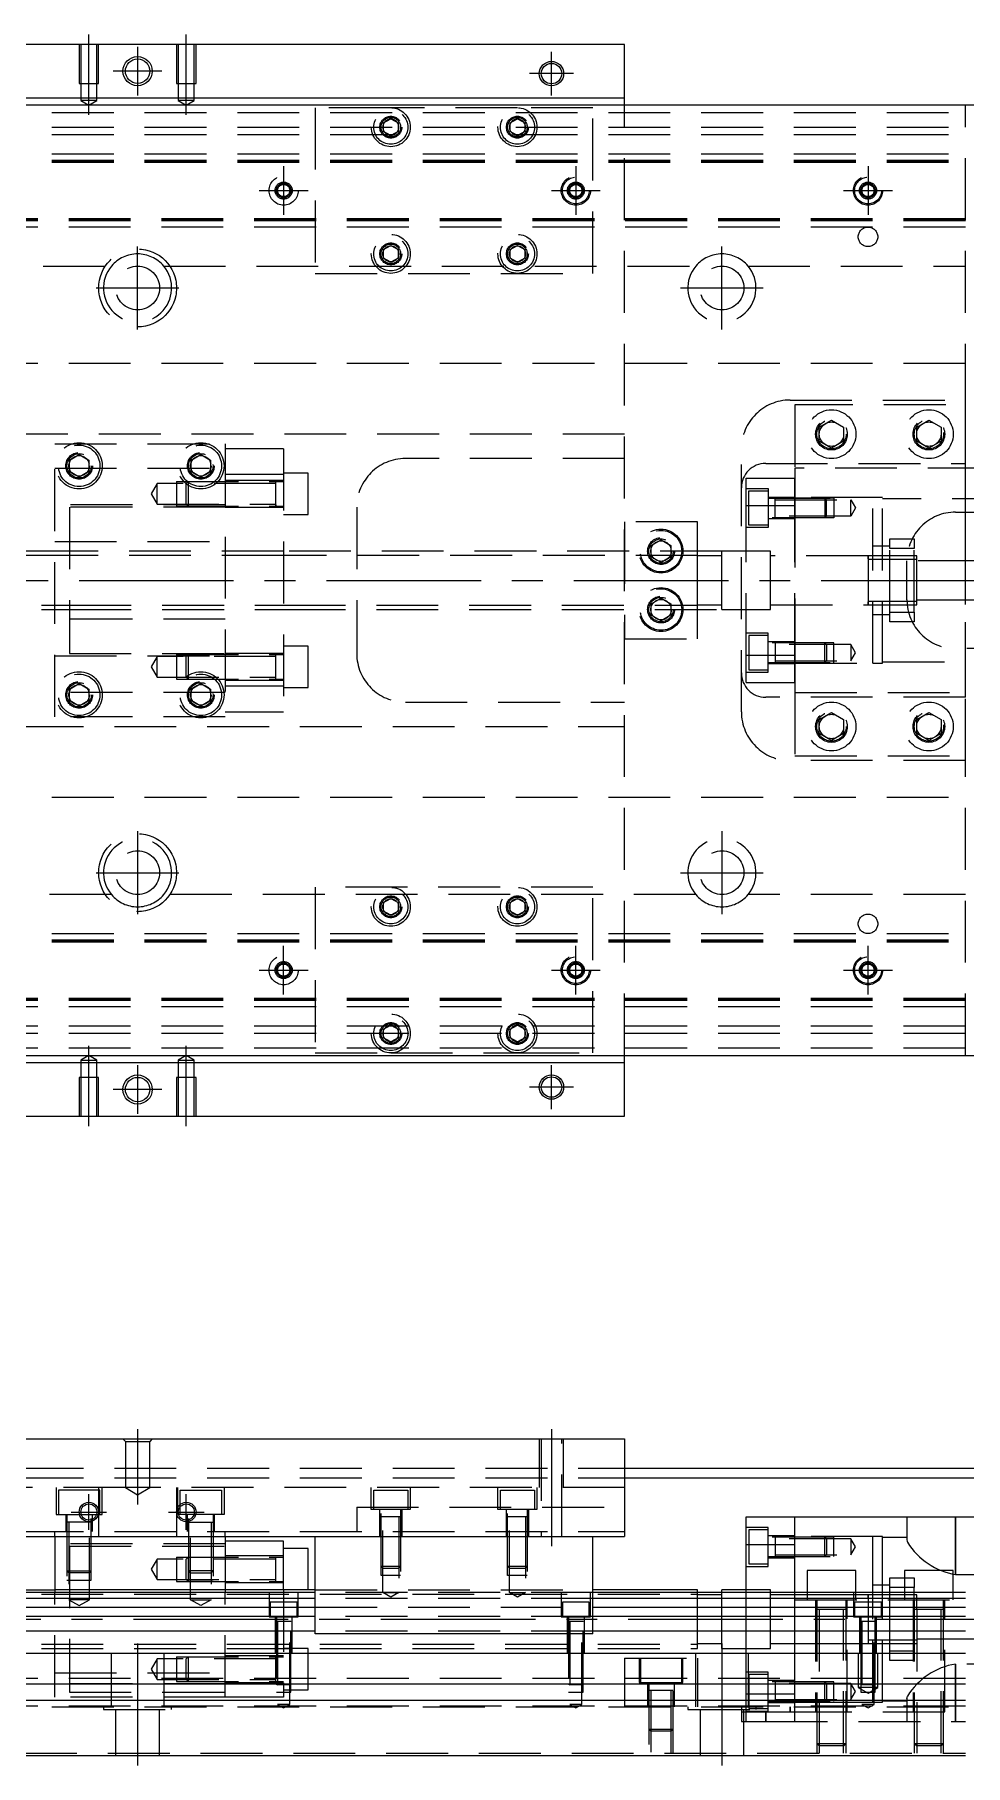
# Model space of a CAD drawing. Extents: x -28 to 553, y -273 to 112.
# Drawn here: x 165.9 to 357, y -243.2 to 112 of the extents above; entities that cross this region are included whole.
import ezdxf

# ---------------------------------------------------------------- set-up
doc = ezdxf.new("R2010")
doc.units = 0
doc.linetypes.add('CENTER', pattern=[50.8, 31.75, -6.35, 6.35, -6.35])
doc.linetypes.add('DASHED', pattern=[19.05, 12.7, -6.35])
doc.layers.get('0').update_dxf_attribs({"linetype": 'CONTINUOUS'})
doc.layers.add('CENTER', color=1, linetype='CENTER')

msp = doc.modelspace()

# ---------------------------------------------------------------- linework, layer by layer
at = {"color": 7, "linetype": 'CONTINUOUS'}
for p, q in [((287, 110), (87, 110)), ((287, 99), (287, 110)), ((371, 97.5), (3, 97.5)), ((87, 99), (287, 99)), ((287, 97.5), (287, 99)), ((3, -97.5), (371, -97.5)), ((287, -99), (87, -99)), ((287, -99), (287, -97.5)), ((287, -110), (287, -99)), ((87, -110), (287, -110)), ((87, -176.21), (287, -176.21)), ((287, -176.21), (287, -196.21)), ((287, -182.21), (371, -182.21)), ((287, -184.21), (363, -184.21)), ((312, -197.88029), (312, -192.21)), ((312, -192.21), (322, -192.21)), ((322, -192.21), (362, -192.21)), ((322, -207.71), (322, -192.21)), ((87, -196.21), (287, -196.21)), ((170, -196.21), (170, -207.71)), ((205, -196.21), (205, -207.71)), ((217, -197.21), (205, -197.21)), ((217, -207.21), (217, -197.21)), ((222, -198.71), (217, -198.71)), ((222, -207.21), (222, -198.71)), ((223.5, -216.21), (223.5, -196.21)), ((280.5, -216.21), (280.5, -196.21)), ((312, -207.71), (312, -197.88029)), ((312, -197.88029), (322, -197.88029)), ((334.5, -203.21), (324.5, -203.21)), ((324.5, -203.21), (324.5, -207.71)), ((334.5, -207.71), (334.5, -203.21)), ((354.5, -203.21), (344.5, -203.21)), ((344.5, -203.21), (344.5, -207.71)), ((354.5, -207.71), (354.5, -203.21)), ((150.5, -207.21), (170, -207.21)), ((223.5, -207.71), (150.5, -207.71)), ((223.5, -208.962272), (150.5, -208.962272)), ((223.5, -207.21), (217, -207.21)), ((302, -207.21), (280.5, -207.21)), ((357, -207.71), (280.5, -207.71)), ((357, -208.962272), (280.5, -208.962272)), ((302, -207.71), (302, -207.21)), ((307, -207.71), (307, -207.21)), ((312, -207.21), (307, -207.21)), ((337, -208.209994), (337, -209.21)), ((338, -208.96), (337, -208.96)), ((337, -209.21), (337, -209.71)), ((341.5, -208.96), (338, -208.96)), ((344.5, -208.96), (341.5, -208.96)), ((346.5, -208.96), (344.5, -208.96)), ((347, -208.96), (346.5, -208.96)), ((150.5, -210.73668), (223.5, -210.73668)), ((223.5, -212.633076), (150.5, -212.633076)), ((280.5, -210.73668), (357, -210.73668)), ((357, -212.633076), (280.5, -212.633076)), ((337, -209.71), (337, -212.71)), ((337, -212.71), (337, -213.410038)), ((223.5, -215.687372), (150.5, -215.687372)), ((280.5, -216.21), (223.5, -216.21)), ((357, -215.687372), (280.5, -215.687372)), ((337, -213.410038), (337, -218.210006)), ((17, -220.21), (357, -220.21)), ((337, -217.46), (347, -217.46)), ((357, -226.51), (17, -226.51)), ((357, -229.91), (17, -229.91)), ((17, -241.21), (357, -241.21))]:
    msp.add_line(p, q, dxfattribs=at)
at = {"color": 3, "linetype": 'DASHED'}
for p, q in [((175.000006, 110), (175.000006, 102)), ((175.35, 110), (175.35, 102)), ((178.65, 102), (178.65, 110)), ((178.999994, 102), (178.999994, 110)), ((195.000006, 110), (195.000006, 102)), ((195.35, 110), (195.35, 102)), ((198.65, 102), (198.65, 110)), ((198.999994, 102), (198.999994, 110)), ((175.000006, 102), (178.999994, 102)), ((175.35, 102), (175.35, 98.5)), ((178.65, 98.5), (178.65, 102)), ((195.000006, 102), (198.999994, 102)), ((195.35, 102), (195.35, 98.5)), ((198.65, 98.5), (198.65, 102)), ((17, 96), (357, 96)), ((178.65, 98.5), (175.35, 98.5)), ((175.35, 98.5), (177, 97.547372)), ((177, 97.547372), (178.65, 98.5)), ((198.65, 98.5), (195.35, 98.5)), ((195.35, 98.5), (197, 97.547372)), ((197, 97.547372), (198.65, 98.5)), ((223.5, 97), (223.5, 63)), ((239, 97), (223.5, 97)), ((265, 97), (239, 97)), ((280.5, 97), (265, 97)), ((280.5, 63), (280.5, 97)), ((287, -97.5), (287, 97.5)), ((357, -97.5), (357, 97.5)), ((17, 93), (357, 93)), ((237.5, 93.866026), (239, 94.73205)), ((237.5, 92.133974), (237.5, 93.866026)), ((239, 94.73205), (240.5, 93.866026)), ((240.5, 93.866026), (240.5, 92.133974)), ((240.973226, 93.326156), (241, 93)), ((263.5, 93.866026), (265, 94.73205)), ((263.5, 92.133974), (263.5, 93.866026)), ((265, 94.73205), (266.5, 93.866026)), ((266.5, 93.866026), (266.5, 92.133974)), ((266.973226, 93.326156), (267, 93)), ((17, 91.5), (357, 91.5)), ((239, 91.26795), (237.5, 92.133974)), ((240.5, 92.133974), (239, 91.26795)), ((265, 91.26795), (263.5, 92.133974)), ((266.5, 92.133974), (265, 91.26795)), ((17, 87.5), (357, 87.5)), ((17, 86.247728), (357, 86.247728)), ((17, 86.1147), (357, 86.1147)), ((17, 86.1), (357, 86.1)), ((17, 85.8), (357, 85.8)), ((275.75, 80.721688), (277, 81.443376)), ((275.75, 79.278312), (275.75, 80.721688)), ((277, 78.556624), (275.75, 79.278312)), ((277, 81.443376), (278.25, 80.721688)), ((278.25, 79.278312), (277, 78.556624)), ((278.25, 80.721688), (278.25, 79.278312)), ((278.477374, 80.25955), (278.5, 80)), ((335.75, 80.721688), (337, 81.443376)), ((335.75, 79.278312), (335.75, 80.721688)), ((337, 78.556624), (335.75, 79.278312)), ((337, 81.443376), (338.25, 80.721688)), ((338.25, 79.278312), (337, 78.556624)), ((338.25, 80.721688), (338.25, 79.278312)), ((338.477374, 80.25955), (338.5, 80)), ((357, 74.2), (17, 74.2)), ((357, 73.9), (17, 73.9)), ((357, 73.8853), (17, 73.8853)), ((357, 73.752272), (17, 73.752272)), ((357, 72.5), (17, 72.5)), ((237.5, 67.866026), (239, 68.73205)), ((237.5, 66.133974), (237.5, 67.866026)), ((239, 68.73205), (240.5, 67.866026)), ((240.5, 67.866026), (240.5, 66.133974)), ((263.5, 67.866026), (265, 68.73205)), ((263.5, 66.133974), (263.5, 67.866026)), ((265, 68.73205), (266.5, 67.866026)), ((266.5, 67.866026), (266.5, 66.133974)), ((72.361902, 64.5), (181.638097, 64.5)), ((192.361903, 64.5), (301.638098, 64.5)), ((237, 67), (237.023172, 67.30356)), ((239, 65.26795), (237.5, 66.133974)), ((240.5, 66.133974), (239, 65.26795)), ((263, 67), (263.030168, 67.346066)), ((265, 65.26795), (263.5, 66.133974)), ((266.5, 66.133974), (265, 65.26795)), ((312.361902, 64.5), (357, 64.5)), ((223.5, 63), (280.5, 63)), ((357, 44.5), (17, 44.5)), ((321, 37), (357, 37)), ((322, 36), (322, 23)), ((372, 36), (322, 36)), ((357, 24), (357, 37)), ((327, 31.443376), (329.5, 32.886752)), ((329.5, 32.886752), (332, 31.443376)), ((347, 31.443376), (349.5, 32.886752)), ((349.5, 32.886752), (352, 31.443376)), ((287, 30), (87, 30)), ((326.5, 30), (326.520026, 30.346056)), ((327, 28.556624), (327, 31.443376)), ((329.5, 27.113248), (327, 28.556624)), ((332, 28.556624), (329.5, 27.113248)), ((332, 31.443376), (332, 28.556624)), ((347, 28.556624), (347, 31.443376)), ((349.5, 27.113248), (347, 28.556624)), ((352, 28.556624), (349.5, 27.113248)), ((352, 31.443376), (352, 28.556624)), ((352.477798, 30.364306), (352.5, 30)), ((170, 28), (205, 28)), ((170, -28), (170, 28)), ((173, 24.6547), (175, 25.809402)), ((175, 25.809402), (177, 24.6547)), ((198, 24.6547), (200, 25.809402)), ((200, 25.809402), (202, 24.6547)), ((205, 28), (205, -28)), ((217, 27), (205, 27)), ((217, 27), (217, -27)), ((287, 25), (242, 25)), ((311, -27), (311, 27)), ((170, 23), (205, 23)), ((172.5, 23.5), (172.518502, 23.803588)), ((173, 22.3453), (173, 24.6547)), ((175, 21.190598), (173, 22.3453)), ((177, 22.3453), (175, 21.190598)), ((177, 24.6547), (177, 22.3453)), ((198, 22.3453), (198, 24.6547)), ((200, 21.190598), (198, 22.3453)), ((202, 22.3453), (200, 21.190598)), ((202, 24.6547), (202, 22.3453)), ((202.483582, 23.786038), (202.5, 23.5)), ((217, 21.748564), (205, 21.748564)), ((222, 22.00352), (217, 22.00352)), ((222, 13.50352), (222, 22.00352)), ((316, 24), (357, 24)), ((362, 23), (322, 23)), ((322, 23), (322, 15.32971)), ((357, 4), (357, 24)), ((191, 19.85352), (189.787564, 17.75352)), ((191, 15.65352), (191, 19.85352)), ((215.4, 19.85352), (191, 19.85352)), ((195, 20.253526), (195, 15.25352)), ((195, 20.253526), (217, 20.253526)), ((197.4, 20.25352), (197, 19.85352)), ((197, 15.65352), (197, 19.85352)), ((197.4, 20.25352), (197.4, 15.25352)), ((217, 20.50352), (205, 20.50352)), ((215.4, 15.25352), (215.4, 20.253526)), ((312, 21), (322, 21)), ((312, 15.32971), (312, 21)), ((312, 18.849242), (316.5, 18.849242)), ((312.5, 11.349242), (312.5, 18.349242)), ((312.5, 18.349242), (316.5, 18.349242)), ((316.5, 18.849242), (316.5, 10.849242)), ((322, 15.32971), (322, 21)), ((205, 15.5), (170, 15.5)), ((173, 15), (173, -15)), ((205, 15), (173, 15)), ((189.787564, 17.75352), (191, 15.65352)), ((191, 15.65352), (215.4, 15.65352)), ((195, 15.25352), (217, 15.25352)), ((197, 15.65352), (197.4, 15.25352)), ((205, 15.00352), (217, 15.00352)), ((215.4, 15.253514), (215.4, 15.65352)), ((215.4, 15.510988), (215.4, 15.25352)), ((215.4, 15.25352), (215.4, 15.51097)), ((215.4, 15.253516), (215.4, 15.254372)), ((232, 15), (232, -15)), ((312, 15.32971), (322, 15.32971)), ((312, -15.32971), (312, 15.32971)), ((316.5, 17.099242), (322, 17.099242)), ((316.5, 16.849238), (330, 16.849238)), ((317.9, 12.849238), (317.9, 16.849248)), ((317.9, 16.499242), (333.5, 16.499242)), ((338, 17), (322, 17)), ((338, 17), (322, 17)), ((328.15, 16.849238), (322, 16.849238)), ((322, -15.32971), (322, 15.32971)), ((322, 15.32971), (322, -15.32971)), ((328.15, 16.849242), (328.15, 12.849242)), ((328.15, 16.849242), (328.5, 16.499242)), ((330, 16.849238), (328.15, 16.849238)), ((328.5, 13.199242), (328.5, 16.499242)), ((330, 16.849238), (330, 12.849248)), ((333.5, 13.199242), (333.5, 16.499242)), ((333.5, 16.499242), (334.452628, 14.849242)), ((334.452628, 14.849242), (333.5, 13.199242)), ((338, -17), (338, 17)), ((340, 17), (338, 17)), ((340, -17), (340, 17)), ((386, 16.75), (340, 16.75)), ((217, 13.50352), (222, 13.50352)), ((287, 12), (287, -12)), ((302, 12), (287, 12)), ((302, 6), (302, 12)), ((316.5, 10.849242), (312, 10.849242)), ((316.5, 11.349242), (312.5, 11.349242)), ((330, 12.849248), (316.5, 12.849248)), ((322, 12.599242), (316.5, 12.599242)), ((333.5, 13.199242), (317.9, 13.199242)), ((328.5, 13.199242), (328.15, 12.849242)), ((355, 14), (370, 14)), ((170, 8), (205, 8)), ((292.5, 7.1547), (294.5, 8.309402)), ((292.5, 4.8453), (292.5, 7.1547)), ((294.5, 8.309402), (296.5, 7.1547)), ((296.5, 7.1547), (296.5, 4.8453)), ((341.5, 8.5), (346.5, 8.5)), ((341.5, 6.5), (341.5, 8.5)), ((346.5, 8.5), (346.5, 6.5)), ((173, 6), (72, 6)), ((173, 5.125), (72, 5.125)), ((217, 6), (173, 6)), ((217, 5.999994), (173, 5.999994)), ((217, 5.125), (173, 5.125)), ((217, 5.125), (173, 5.125)), ((307, 6), (217, 6)), ((302, 5.125), (217, 5.125)), ((292, 6), (292.018502, 6.303588)), ((294.5, 3.690598), (292.5, 4.8453)), ((296.5, 4.8453), (294.5, 3.690598)), ((302, -6), (302, 6)), ((307, 5), (302, 5)), ((307, -6), (307, 6)), ((317, 6), (307, 6)), ((317, -6), (317, 6)), ((317, -6), (317, 6)), ((337.005, 5), (317, 5)), ((336.995, 5), (317, 5)), ((346.5, 5), (336.995, 5)), ((337.005, 5), (336.995, 5)), ((337, 5.000006), (337, -5.000006)), ((337, 5.000006), (337, -5.000006)), ((337, 4.43509), (337, 5)), ((337, 5), (337, 4.435078)), ((337, 4.435078), (337, -4.43509)), ((347, 4.25), (337, 4.25)), ((346.5, 5), (337.005, 5)), ((341.5, 7), (338, 7)), ((346.5, 6.5), (341.5, 6.5)), ((341.5, -6.5), (341.5, 6.5)), ((345, -4), (345, 4)), ((346.5, -6.5), (346.5, 6.5)), ((347, 5), (346.5, 5)), ((347, -5), (347, 5)), ((360, 4), (347, 4)), ((357, -4), (357, 4)), ((72, -5.125), (173, -5.125)), ((72, -6), (173, -6)), ((173, -5.125), (217, -5.125)), ((173, -5.125), (217, -5.125)), ((173, -5.999994), (217, -5.999994)), ((173, -6), (217, -6)), ((217, -5.125), (302, -5.125)), ((217, -6), (307, -6)), ((292, -6), (292.018502, -5.696412)), ((292.5, -4.8453), (294.5, -3.690598)), ((292.5, -7.1547), (292.5, -4.8453)), ((294.5, -3.690598), (296.5, -4.8453)), ((296.5, -4.8453), (296.5, -7.1547)), ((302, -5), (307, -5)), ((302, -12), (302, -6)), ((307, -6), (317, -6)), ((317, -5), (337.005, -5)), ((317, -5), (336.995, -5)), ((336.995, -5), (346.5, -5)), ((336.995, -5), (337.005, -5)), ((337, -4.25), (347, -4.25)), ((337, -5), (337, -4.435078)), ((337, -4.43509), (337, -5)), ((337.005, -5), (346.5, -5)), ((338, -7), (341.5, -7)), ((341.5, -6.5), (346.5, -6.5)), ((341.5, -8.5), (341.5, -6.5)), ((346.5, -5), (347, -5)), ((346.5, -6.5), (346.5, -8.5)), ((347, -4), (360, -4)), ((357, -24), (357, -4)), ((205, -8), (170, -8)), ((294.5, -8.309402), (292.5, -7.1547)), ((296.5, -7.1547), (294.5, -8.309402)), ((346.5, -8.5), (341.5, -8.5)), ((222, -13.50352), (217, -13.50352)), ((222, -22.00352), (222, -13.50352)), ((287, -12), (302, -12)), ((316.5, -10.849242), (312, -10.849242)), ((312.5, -11.349242), (312.5, -18.349242)), ((316.5, -11.349242), (312.5, -11.349242)), ((316.5, -18.849242), (316.5, -10.849242)), ((322, -12.599242), (316.5, -12.599242)), ((330, -12.849248), (316.5, -12.849248)), ((317.9, -12.849238), (317.9, -16.849248)), ((333.5, -13.199242), (317.9, -13.199242)), ((328.15, -16.849242), (328.15, -12.849242)), ((328.5, -13.199242), (328.15, -12.849242)), ((328.5, -13.199242), (328.5, -16.499242)), ((330, -16.849238), (330, -12.849248)), ((333.5, -13.199242), (333.5, -16.499242)), ((334.452628, -14.849242), (333.5, -13.199242)), ((370, -14), (355, -14)), ((170, -15.5), (205, -15.5)), ((173, -15), (205, -15)), ((191, -15.65352), (189.787564, -17.75352)), ((189.787564, -17.75352), (191, -19.85352)), ((191, -19.85352), (191, -15.65352)), ((215.4, -15.65352), (191, -15.65352)), ((195, -15.253514), (195, -20.25352)), ((195, -15.253514), (217, -15.253514)), ((197.4, -15.25352), (197, -15.65352)), ((197, -19.85352), (197, -15.65352)), ((197.4, -15.25352), (197.4, -20.25352)), ((217, -15.00352), (205, -15.00352)), ((215.4, -20.25352), (215.4, -15.253514)), ((312, -15.32971), (322, -15.32971)), ((312, -21), (312, -15.32971)), ((316.5, -16.849238), (330, -16.849238)), ((316.5, -17.099242), (322, -17.099242)), ((317.9, -16.499242), (333.5, -16.499242)), ((322, -21), (322, -15.32971)), ((322, -15.32971), (322, -23)), ((322, -17), (338, -17)), ((322, -17), (338, -17)), ((328.15, -16.849242), (328.5, -16.499242)), ((333.5, -16.499242), (334.452628, -14.849242)), ((338, -17), (340, -17)), ((340, -16.75), (386, -16.75)), ((173, -22.3453), (175, -21.190598)), ((175, -21.190598), (177, -22.3453)), ((191, -19.85352), (215.4, -19.85352)), ((195, -20.25352), (217, -20.25352)), ((197, -19.85352), (197.4, -20.25352)), ((198, -22.3453), (200, -21.190598)), ((200, -21.190598), (202, -22.3453)), ((205, -20.50352), (217, -20.50352)), ((215.4, -20.253526), (215.4, -19.85352)), ((312, -18.849242), (316.5, -18.849242)), ((312, -21), (322, -21)), ((312.5, -18.349242), (316.5, -18.349242)), ((205, -23), (170, -23)), ((172.5, -23.5), (172.518502, -23.196412)), ((173, -24.6547), (173, -22.3453)), ((175, -25.809402), (173, -24.6547)), ((177, -24.6547), (175, -25.809402)), ((177, -22.3453), (177, -24.6547)), ((198, -24.6547), (198, -22.3453)), ((200, -25.809402), (198, -24.6547)), ((202, -24.6547), (200, -25.809402)), ((202, -22.3453), (202, -24.6547)), ((202.483582, -23.213962), (202.5, -23.5)), ((217, -21.748564), (205, -21.748564)), ((217, -22.00352), (222, -22.00352)), ((357, -24), (316, -24)), ((322, -23), (362, -23)), ((322, -23), (322, -36)), ((357, -37), (357, -24)), ((205, -28), (170, -28)), ((205, -27), (217, -27)), ((242, -25), (287, -25)), ((327, -28.556624), (329.5, -27.113248)), ((329.5, -27.113248), (332, -28.556624)), ((347, -28.556624), (349.5, -27.113248)), ((349.5, -27.113248), (352, -28.556624)), ((87, -30), (287, -30)), ((326.5, -30), (326.520026, -29.653944)), ((327, -31.443376), (327, -28.556624)), ((329.5, -32.886752), (327, -31.443376)), ((332, -31.443376), (329.5, -32.886752)), ((332, -28.556624), (332, -31.443376)), ((347, -31.443376), (347, -28.556624)), ((349.5, -32.886752), (347, -31.443376)), ((352, -31.443376), (349.5, -32.886752)), ((352, -28.556624), (352, -31.443376)), ((352.477798, -29.635694), (352.5, -30)), ((357, -37), (321, -37)), ((322, -36), (372, -36)), ((17, -44.5), (357, -44.5)), ((223.5, -63), (223.5, -97)), ((280.5, -63), (223.5, -63)), ((280.5, -97), (280.5, -63)), ((181.638097, -64.5), (72.361902, -64.5)), ((301.638098, -64.5), (192.361903, -64.5)), ((237, -67), (237.023172, -66.69644)), ((237.5, -66.133974), (239, -65.26795)), ((237.5, -67.866026), (237.5, -66.133974)), ((239, -65.26795), (240.5, -66.133974)), ((240.5, -66.133974), (240.5, -67.866026)), ((263, -67), (263.030168, -66.653934)), ((263.5, -66.133974), (265, -65.26795)), ((263.5, -67.866026), (263.5, -66.133974)), ((265, -65.26795), (266.5, -66.133974)), ((266.5, -66.133974), (266.5, -67.866026)), ((357, -64.5), (312.361902, -64.5)), ((239, -68.73205), (237.5, -67.866026)), ((240.5, -67.866026), (239, -68.73205)), ((265, -68.73205), (263.5, -67.866026)), ((266.5, -67.866026), (265, -68.73205)), ((17, -72.5), (357, -72.5)), ((17, -73.752272), (357, -73.752272)), ((17, -73.8853), (357, -73.8853)), ((17, -73.9), (357, -73.9)), ((17, -74.2), (357, -74.2)), ((357, -73.752272), (357, -72.5)), ((275.5, -80), (275.516134, -79.78059)), ((275.75, -79.278312), (277, -78.556624)), ((275.75, -80.721688), (275.75, -79.278312)), ((277, -81.443376), (275.75, -80.721688)), ((277, -78.556624), (278.25, -79.278312)), ((278.25, -80.721688), (277, -81.443376)), ((278.25, -79.278312), (278.25, -80.721688)), ((335.5, -80), (335.516134, -79.78059)), ((335.75, -79.278312), (337, -78.556624)), ((335.75, -80.721688), (335.75, -79.278312)), ((337, -81.443376), (335.75, -80.721688)), ((337, -78.556624), (338.25, -79.278312)), ((338.25, -80.721688), (337, -81.443376)), ((338.25, -79.278312), (338.25, -80.721688)), ((357, -85.8), (17, -85.8)), ((357, -86.1), (17, -86.1)), ((357, -86.1147), (17, -86.1147)), ((357, -86.247728), (17, -86.247728)), ((357, -87.5), (17, -87.5)), ((357, -91.5), (17, -91.5)), ((237.5, -92.133974), (239, -91.26795)), ((237.5, -93.866026), (237.5, -92.133974)), ((239, -91.26795), (240.5, -92.133974)), ((240.5, -92.133974), (240.5, -93.866026)), ((263.5, -92.133974), (265, -91.26795)), ((263.5, -93.866026), (263.5, -92.133974)), ((265, -91.26795), (266.5, -92.133974)), ((266.5, -92.133974), (266.5, -93.866026)), ((357, -93), (17, -93)), ((237, -93), (237.023172, -92.69644)), ((239, -94.73205), (237.5, -93.866026)), ((240.5, -93.866026), (239, -94.73205)), ((263, -93), (263.030168, -92.653934)), ((265, -94.73205), (263.5, -93.866026)), ((266.5, -93.866026), (265, -94.73205)), ((357, -96), (17, -96)), ((177, -97.547372), (175.35, -98.5)), ((175.35, -98.5), (177, -98.5)), ((175.35, -98.5), (175.35, -102)), ((178.65, -98.5), (177, -97.547372)), ((177, -98.5), (178.65, -98.5)), ((178.65, -102), (178.65, -98.5)), ((197, -97.547372), (195.35, -98.5)), ((195.35, -98.5), (197, -98.5)), ((195.35, -98.5), (195.35, -102)), ((198.65, -98.5), (197, -97.547372)), ((197, -98.5), (198.65, -98.5)), ((198.65, -102), (198.65, -98.5)), ((223.5, -97), (239, -97)), ((239, -97), (265, -97)), ((265, -97), (280.5, -97)), ((178.999994, -102), (175.000006, -102)), ((175.000006, -102), (175.000006, -110)), ((175.35, -102), (175.35, -110)), ((178.65, -110), (178.65, -102)), ((178.999994, -110), (178.999994, -102)), ((198.999994, -102), (195.000006, -102)), ((195.000006, -102), (195.000006, -110)), ((195.35, -102), (195.35, -110)), ((198.65, -110), (198.65, -102)), ((198.999994, -110), (198.999994, -102)), ((184, -176.21), (184.5, -176.71)), ((184.5, -176.71), (184.5, -186.21)), ((184.5, -176.71), (189.5, -176.71)), ((190, -176.21), (189.5, -176.71)), ((189.5, -186.21), (189.5, -176.71)), ((269.500006, -176.21), (269.500006, -186.21)), ((269.9, -176.21), (269.9, -196.21)), ((274.1, -196.21), (274.1, -176.21)), ((274.499994, -186.21), (274.499994, -176.21)), ((87, -182.21), (287, -182.21)), ((87, -184.21), (287, -184.21)), ((184.5, -186.21), (87, -186.21)), ((170.25, -186.21), (170.25, -191.71)), ((179.25, -186.71), (170.75, -186.71)), ((170.75, -186.71), (170.75, -191.71)), ((179, -186.21), (179, -196.21)), ((179.25, -191.71), (179.25, -186.71)), ((179.75, -191.71), (179.75, -186.21)), ((189.5, -186.21), (184.5, -186.21)), ((184.5, -186.21), (187, -187.653376)), ((187, -187.653376), (189.5, -186.21)), ((287, -186.21), (189.5, -186.21)), ((195, -186.21), (195, -196.21)), ((195.25, -191.71), (195.25, -186.21)), ((195.75, -186.71), (204.25, -186.71)), ((195.75, -191.71), (195.75, -186.71)), ((204.25, -186.71), (204.25, -191.71)), ((204.75, -186.21), (204.75, -191.71)), ((235, -190.71), (235, -186.21)), ((235.5, -186.71), (242.5, -186.71)), ((235.5, -190.71), (235.5, -186.71)), ((242.5, -186.71), (242.5, -190.71)), ((243, -186.21), (243, -190.71)), ((261, -190.71), (261, -186.21)), ((261.5, -186.71), (268.5, -186.71)), ((261.5, -190.71), (261.5, -186.71)), ((268.5, -186.71), (268.5, -190.71)), ((269, -186.21), (269, -190.71)), ((170.25, -191.71), (179.75, -191.71)), ((172.25, -191.71), (172.25, -195.21)), ((172.500006, -191.71), (172.500006, -205.21)), ((177.499994, -205.21), (177.499994, -191.71)), ((177.75, -195.21), (177.75, -191.71)), ((204.75, -191.71), (195.25, -191.71)), ((197.25, -195.21), (197.25, -191.71)), ((197.500006, -205.21), (197.500006, -191.71)), ((202.499994, -191.71), (202.499994, -205.21)), ((202.75, -191.71), (202.75, -195.21)), ((232, -190.21), (287, -190.21)), ((232, -190.21), (232, -195.21)), ((243, -190.71), (235, -190.71)), ((236.75, -196.21), (236.75, -190.71)), ((237, -204.21), (237, -190.71)), ((241, -190.71), (241, -204.21)), ((241.25, -190.71), (241.25, -196.21)), ((269, -190.71), (261, -190.71)), ((262.75, -196.21), (262.75, -190.71)), ((263, -204.21), (263, -190.71)), ((267, -190.71), (267, -204.21)), ((267.25, -190.71), (267.25, -196.21)), ((87, -195.21), (287, -195.21)), ((170, -196.21), (170, -195.21)), ((177.500006, -193.31), (172.499994, -193.31)), ((172.9, -193.31), (172.9, -209.21)), ((177.1, -209.21), (177.1, -193.31)), ((197.499994, -193.31), (202.500006, -193.31)), ((197.9, -209.21), (197.9, -193.31)), ((202.1, -193.31), (202.1, -209.21)), ((205, -196.21), (205, -195.21)), ((236.999994, -192.11), (241.000006, -192.11)), ((237.35, -207.71), (237.35, -192.11)), ((240.65, -192.11), (240.65, -207.71)), ((262.999994, -192.11), (267.000006, -192.11)), ((263.35, -207.71), (263.35, -192.11)), ((266.65, -192.11), (266.65, -207.71)), ((316.5, -194.360758), (312, -194.360758)), ((312.5, -194.860758), (312.5, -198.360758)), ((316.5, -194.860758), (312.5, -194.860758)), ((316.5, -202.360758), (316.5, -194.360758)), ((345, -192.21), (345, -196.944622)), ((355, -204.014212), (355, -192.21)), ((355, -192.21), (355, -204.014212)), ((205, -197.71), (170, -197.71)), ((173, -198.21), (173, -228.21)), ((173, -198.21), (205, -198.21)), ((312.5, -198.360758), (312.5, -201.860758)), ((322, -196.110758), (316.5, -196.110758)), ((330, -196.360762), (316.5, -196.360762)), ((317.9, -196.360752), (317.9, -200.360762)), ((317.9, -196.360752), (317.9, -200.360762)), ((333.5, -196.710758), (317.9, -196.710758)), ((338, -196.21), (322, -196.21)), ((328.15, -198.360758), (328.15, -196.360758)), ((328.5, -196.710758), (328.15, -196.360758)), ((328.15, -200.360758), (328.15, -198.360758)), ((328.5, -196.710758), (328.5, -198.360758)), ((328.5, -198.360758), (328.5, -200.010758)), ((330, -200.360752), (330, -196.360762)), ((333.5, -196.710758), (333.5, -198.360758)), ((334.452628, -198.360758), (333.5, -196.710758)), ((333.5, -198.360758), (333.5, -200.010758)), ((333.5, -200.010758), (334.452628, -198.360758)), ((338, -207.71), (338, -196.21)), ((340, -196.21), (338, -196.21)), ((340, -207.71), (340, -196.21)), ((345, -196.46), (340, -196.46)), ((345, -196.944622), (345.03311, -197.166202)), ((345.03311, -197.166202), (345.13006, -197.42654)), ((191, -200.86), (189.787564, -202.96)), ((191, -205.06), (191, -200.86)), ((215.4, -200.86), (191, -200.86)), ((195, -200.459994), (195, -205.46)), ((195, -200.459994), (217, -200.459994)), ((197.4, -200.46), (197, -200.86)), ((197, -205.06), (197, -200.86)), ((197.4, -200.46), (197.4, -205.46)), ((217, -200.21), (205, -200.21)), ((215.4, -205.46), (215.4, -200.459994)), ((241, -202.36), (237, -202.36)), ((237.35, -202.71), (237, -202.36)), ((241, -202.36), (240.65, -202.71)), ((267, -202.36), (263, -202.36)), ((263.35, -202.71), (263, -202.36)), ((267, -202.36), (266.65, -202.71)), ((312, -202.360758), (316.5, -202.360758)), ((312.5, -201.860758), (316.5, -201.860758)), ((316.5, -200.360752), (330, -200.360752)), ((316.5, -200.610758), (322, -200.610758)), ((317.9, -200.010758), (333.5, -200.010758)), ((328.15, -200.360758), (328.5, -200.010758)), ((172.5, -203.31), (175.5, -203.31)), ((172.5, -203.31), (172.9, -203.71)), ((172.500006, -205.21), (175.5, -205.21)), ((175.5, -203.71), (172.9, -203.71)), ((175.5, -203.31), (177.5, -203.31)), ((177.1, -203.71), (175.5, -203.71)), ((175.5, -205.21), (177.499994, -205.21)), ((177.1, -203.71), (177.5, -203.31)), ((189.787564, -202.96), (191, -205.06)), ((191, -205.06), (215.4, -205.06)), ((195, -205.46), (217, -205.46)), ((197, -205.06), (197.4, -205.46)), ((199.5, -203.31), (197.5, -203.31)), ((197.9, -203.71), (197.5, -203.31)), ((199.5, -205.21), (197.500006, -205.21)), ((197.9, -203.71), (199.5, -203.71)), ((202.5, -203.31), (199.5, -203.31)), ((199.5, -203.71), (202.1, -203.71)), ((202.499994, -205.21), (199.5, -205.21)), ((202.5, -203.31), (202.1, -203.71)), ((205, -205.71), (217, -205.71)), ((215.4, -205.460006), (215.4, -205.06)), ((241, -204.21), (237, -204.21)), ((237.35, -202.71), (240.65, -202.71)), ((267, -204.21), (263, -204.21)), ((263.35, -202.71), (266.65, -202.71)), ((341.5, -204.71), (344.5, -204.71)), ((341.5, -206.71), (341.5, -204.71)), ((344.5, -204.71), (346.5, -204.71)), ((346.5, -204.71), (346.5, -206.71)), ((355, -204.014212), (370, -204.014212)), ((72, -208.085), (302, -208.085)), ((217, -207.21), (170, -207.21)), ((205, -207.21), (170, -207.21)), ((170, -229.21), (170, -207.71)), ((177.1, -209.21), (172.9, -209.21)), ((172.9, -209.21), (175, -210.422436)), ((175, -210.422436), (177.1, -209.21)), ((198.5, -207.210006), (175.5, -207.210006)), ((197.9, -209.21), (202.1, -209.21)), ((200, -210.422436), (197.9, -209.21)), ((202.1, -209.21), (200, -210.422436)), ((205, -229.21), (205, -207.71)), ((214, -207.71), (214, -212.71)), ((217, -207.21), (217, -229.21)), ((220, -212.71), (220, -207.71)), ((223.5, -207.21), (280.5, -207.21)), ((280.5, -207.71), (223.5, -207.71)), ((280.5, -208.962272), (223.5, -208.962272)), ((237.35, -207.71), (240.65, -207.71)), ((239, -208.662628), (237.35, -207.71)), ((240.65, -207.71), (239, -208.662628)), ((263.35, -207.71), (266.65, -207.71)), ((265, -208.662628), (263.35, -207.71)), ((266.65, -207.71), (265, -208.662628)), ((274, -207.71), (274, -212.71)), ((274, -207.71), (274, -212.71)), ((280, -212.71), (280, -207.71)), ((280, -212.71), (280, -207.71)), ((302, -213.21), (302, -207.71)), ((307, -208.21), (302, -208.21)), ((307, -213.21), (307, -207.71)), ((317, -207.21), (312, -207.21)), ((312, -220.21), (312, -207.71)), ((317, -207.71), (317, -207.21)), ((317, -213.21), (317, -207.71)), ((322, -208.21), (317, -208.21)), ((322, -209.21), (322, -207.71)), ((324.5, -208.21), (322, -208.21)), ((322, -220.21), (322, -209.21)), ((322, -209.21), (357, -209.21)), ((324.5, -207.71), (324.5, -209.21)), ((334.5, -208.21), (324.5, -208.21)), ((326.25, -209.21), (326.25, -232.21)), ((326.500006, -209.21), (326.500006, -240.71)), ((332.499994, -240.71), (332.499994, -209.21)), ((332.75, -232.21), (332.75, -209.21)), ((334, -207.71), (334, -212.71)), ((334.5, -209.21), (334.5, -207.71)), ((337, -208.21), (334.5, -208.21)), ((337, -208.21), (336.995, -208.21)), ((337, -208.21), (337, -208.774922)), ((337, -208.211002), (337, -208.21)), ((338, -208.21), (337, -208.21)), ((337.005, -208.21), (337, -208.21)), ((337, -208.774038), (337, -208.211002)), ((337, -208.774922), (337, -209.209226)), ((337, -209.209226), (337, -209.609154)), ((341.5, -206.21), (338, -206.21)), ((338, -209.21), (338, -207.71)), ((341.5, -208.21), (338, -208.21)), ((338, -209.71), (338, -209.21)), ((340, -212.71), (340, -207.71)), ((344.5, -206.71), (341.5, -206.71)), ((341.5, -207.71), (341.5, -206.71)), ((341.5, -209.21), (341.5, -207.71)), ((344.5, -208.21), (341.5, -208.21)), ((341.5, -219.71), (341.5, -209.21)), ((346.5, -206.71), (344.5, -206.71)), ((344.5, -207.71), (344.5, -209.21)), ((346.5, -208.21), (344.5, -208.21)), ((346.25, -209.21), (346.25, -232.21)), ((346.5, -207.71), (346.5, -206.71)), ((346.5, -209.21), (346.5, -207.71)), ((347, -208.21), (346.5, -208.21)), ((346.500006, -209.21), (346.500006, -240.71)), ((347, -209.21), (347, -208.21)), ((347, -211.21), (347, -209.21)), ((352.499994, -240.71), (352.499994, -209.21)), ((352.75, -232.21), (352.75, -209.21)), ((354.5, -209.21), (354.5, -207.71)), ((214, -212.71), (220, -212.71)), ((219.75, -209.71), (214.25, -209.71)), ((214.25, -209.71), (214.25, -212.71)), ((215.25, -212.71), (215.25, -220.21)), ((215.5, -212.71), (215.5, -228.21)), ((218.5, -228.21), (218.5, -212.71)), ((218.75, -220.21), (218.75, -212.71)), ((219.75, -212.71), (219.75, -209.71)), ((223.5, -210.73668), (280.5, -210.73668)), ((280.5, -212.633076), (223.5, -212.633076)), ((274, -212.71), (280, -212.71)), ((274, -212.71), (280, -212.71)), ((279.75, -209.71), (274.25, -209.71)), ((274.25, -209.71), (274.25, -212.71)), ((279.75, -209.71), (274.25, -209.71)), ((274.25, -209.71), (274.25, -212.71)), ((275.25, -212.71), (275.25, -220.21)), ((275.25, -212.71), (275.25, -220.21)), ((275.5, -212.71), (275.5, -228.21)), ((275.5, -212.71), (275.5, -228.21)), ((278.5, -228.21), (278.5, -212.71)), ((278.5, -228.21), (278.5, -212.71)), ((278.75, -220.21), (278.75, -212.71)), ((278.75, -220.21), (278.75, -212.71)), ((279.75, -212.71), (279.75, -209.71)), ((279.75, -212.71), (279.75, -209.71)), ((332.500006, -211.21), (326.499994, -211.21)), ((327, -211.21), (327, -240.71)), ((332, -240.71), (332, -211.21)), ((334, -212.71), (340, -212.71)), ((339.75, -209.71), (334.25, -209.71)), ((334.25, -209.71), (334.25, -212.71)), ((335.25, -212.71), (335.25, -220.21)), ((335.5, -212.71), (335.5, -220.21)), ((337, -211.109918), (337, -212.709894)), ((337, -212.709894), (337, -213.009992)), ((337, -213.009992), (337, -213.410036)), ((338, -212.71), (338, -209.71)), ((338, -213.21), (338, -212.71)), ((338.5, -220.21), (338.5, -212.71)), ((338.75, -220.21), (338.75, -212.71)), ((339.75, -212.71), (339.75, -209.71)), ((340, -213.21), (340, -212.71)), ((352.500006, -211.21), (346.499994, -211.21)), ((347, -211.21), (347, -240.71)), ((352, -240.71), (352, -211.21)), ((218.5, -213.71), (215.5, -213.71)), ((215.75, -213.71), (215.75, -230.71)), ((218.25, -230.71), (218.25, -213.71)), ((218.5, -213.71), (218.5, -213.705)), ((218.5, -213.715), (218.5, -213.71)), ((280.5, -215.687372), (223.5, -215.687372)), ((278.5, -213.71), (275.5, -213.71)), ((278.5, -213.71), (275.5, -213.71)), ((275.75, -213.71), (275.75, -230.71)), ((275.75, -213.71), (275.75, -230.71)), ((278.25, -230.71), (278.25, -213.71)), ((278.25, -230.71), (278.25, -213.71)), ((278.5, -213.71), (278.5, -213.705)), ((278.5, -213.71), (278.5, -213.705)), ((278.5, -213.715), (278.5, -213.71)), ((278.5, -213.715), (278.5, -213.71)), ((302, -219.21), (302, -213.21)), ((307, -219.21), (307, -213.21)), ((317, -219.21), (317, -213.21)), ((338.500006, -213.71), (335.499994, -213.71)), ((335.75, -213.71), (335.75, -230.71)), ((337, -213.410036), (337, -217.64509)), ((338, -230.21), (338, -213.21)), ((338.25, -230.71), (338.25, -213.71)), ((340, -230.21), (340, -213.21)), ((72, -218.335), (302, -218.335)), ((72, -219.21), (302, -219.21)), ((181.638098, -231.21), (181.638098, -220.21)), ((192.361902, -220.21), (192.361902, -231.21)), ((222, -219.21), (217, -219.21)), ((222, -227.71), (222, -219.21)), ((301.638098, -231.21), (301.638098, -220.21)), ((301.638098, -231.21), (301.638098, -220.21)), ((302, -218.21), (307, -218.21)), ((307, -219.21), (312, -219.21)), ((312, -219.21), (317, -219.21)), ((312, -226.51), (312, -220.21)), ((312.361902, -220.21), (312.361902, -231.21)), ((317, -218.21), (322, -218.21)), ((322, -218.21), (326.5, -218.21)), ((322, -226.51), (322, -220.21)), ((326.5, -218.21), (337.005, -218.21)), ((335, -220.21), (335, -227.21)), ((335.5, -220.21), (335.5, -226.46)), ((335.500006, -220.21), (335.500006, -226.460006)), ((336.995, -218.21), (346.5, -218.21)), ((337, -217.64509), (337, -218.208998)), ((337, -218.208998), (337, -218.21)), ((337.005, -218.21), (346.5, -218.21)), ((338.499994, -226.460006), (338.499994, -220.21)), ((338.5, -226.46), (338.5, -220.21)), ((339, -227.21), (339, -220.21)), ((341.5, -219.71), (346.5, -219.71)), ((341.5, -221.71), (341.5, -219.71)), ((346.5, -218.21), (347, -218.21)), ((347, -217.21), (362, -217.21)), ((191, -221.36), (189.787564, -223.46)), ((189.787564, -223.46), (191, -225.56)), ((191, -225.56), (191, -221.36)), ((215.4, -221.36), (191, -221.36)), ((195, -220.959994), (195, -225.96)), ((195, -220.959994), (217, -220.959994)), ((197.4, -220.96), (197, -221.36)), ((197, -225.56), (197, -221.36)), ((197.4, -220.96), (197.4, -225.96)), ((217, -220.71), (205, -220.71)), ((215.4, -225.960006), (215.4, -220.959994)), ((287, -221.21), (287, -231.21)), ((287, -221.21), (302, -221.21)), ((290, -221.21), (290, -226.21)), ((290.25, -221.21), (290.25, -226.21)), ((298.75, -226.21), (298.75, -221.21)), ((299, -226.21), (299, -221.21)), ((302, -221.21), (302, -231.21)), ((346.5, -221.71), (341.5, -221.71)), ((370, -222.405788), (355, -222.405788)), ((355, -234.21), (355, -222.405788)), ((355, -222.405788), (355, -232.21)), ((357, -225.36), (17, -225.36)), ((170, -224.21), (205, -224.21)), ((205, -226.485918), (170, -226.485918)), ((191, -225.56), (215.4, -225.56)), ((195, -225.96), (217, -225.96)), ((197, -225.56), (197.4, -225.96)), ((205, -226.21), (217, -226.21)), ((215.4, -225.96), (215.4, -225.702552)), ((215.5, -226.46), (218.5, -226.46)), ((215.5, -226.46), (215.55, -226.51)), ((215.500006, -226.460006), (215.500006, -226.51)), ((215.55, -226.51), (215.75, -226.71)), ((218.25, -226.71), (215.75, -226.71)), ((218.25, -226.71), (218.45, -226.51)), ((218.45, -226.51), (218.5, -226.46)), ((218.499994, -226.51), (218.499994, -226.460006)), ((275.5, -226.46), (278.5, -226.46)), ((275.5, -226.46), (275.55, -226.51)), ((275.5, -226.46), (278.5, -226.46)), ((275.5, -226.46), (275.55, -226.51)), ((275.500006, -226.460006), (275.500006, -226.51)), ((275.500006, -226.460006), (275.500006, -226.51)), ((275.55, -226.51), (275.75, -226.71)), ((275.55, -226.51), (275.75, -226.71)), ((278.25, -226.71), (275.75, -226.71)), ((278.25, -226.71), (275.75, -226.71)), ((278.25, -226.71), (278.45, -226.51)), ((278.25, -226.71), (278.45, -226.51)), ((278.45, -226.51), (278.5, -226.46)), ((278.45, -226.51), (278.5, -226.46)), ((278.499994, -226.51), (278.499994, -226.460006)), ((278.499994, -226.51), (278.499994, -226.460006)), ((290, -226.21), (299, -226.21)), ((291.75, -226.21), (291.75, -231.21)), ((292, -226.21), (292, -226.51)), ((292.000006, -226.21), (292.000006, -240.71)), ((296.999994, -240.71), (296.999994, -226.21)), ((297, -226.51), (297, -226.21)), ((297.25, -231.21), (297.25, -226.21)), ((316.5, -224.059242), (312, -224.059242)), ((312, -228.53971), (312, -226.51)), ((312.5, -224.559242), (312.5, -226.51)), ((316.5, -224.559242), (312.5, -224.559242)), ((312.5, -226.51), (312.5, -228.059242)), ((316.5, -232.059242), (316.5, -224.059242)), ((322, -225.809242), (316.5, -225.809242)), ((330, -226.059248), (316.5, -226.059248)), ((317.9, -226.059238), (317.9, -230.059248)), ((333.5, -226.409242), (317.9, -226.409242)), ((322, -229.91), (322, -226.51)), ((328.15, -228.059242), (328.15, -226.059242)), ((328.5, -226.409242), (328.15, -226.059242)), ((328.5, -226.409242), (328.5, -228.059242)), ((330, -230.059238), (330, -226.059248)), ((333.5, -226.409242), (333.5, -228.059242)), ((334.452628, -228.059242), (333.5, -226.409242)), ((339, -227.21), (335, -227.21)), ((335, -227.21), (337, -228.3647)), ((335.5, -226.46), (338.5, -226.46)), ((335.5, -226.46), (335.75, -226.71)), ((335.500006, -226.460006), (335.500006, -226.51)), ((335.500006, -226.51), (335.500006, -228.21)), ((338.25, -226.71), (335.75, -226.71)), ((337, -228.3647), (339, -227.21)), ((338.25, -226.71), (338.5, -226.46)), ((338.499994, -226.51), (338.499994, -226.460006)), ((338.499994, -228.21), (338.499994, -226.51)), ((205, -229.21), (170, -229.21)), ((173, -228.21), (205, -228.21)), ((217, -229.21), (205, -229.21)), ((215.5, -228.21), (218.5, -228.21)), ((218.25, -230.71), (215.75, -230.71)), ((215.75, -230.71), (217, -231.431688)), ((217, -227.71), (222, -227.71)), ((217, -231.431688), (218.25, -230.71)), ((275.5, -228.21), (278.5, -228.21)), ((275.5, -228.21), (278.5, -228.21)), ((278.25, -230.71), (275.75, -230.71)), ((275.75, -230.71), (277, -231.431688)), ((278.25, -230.71), (275.75, -230.71)), ((275.75, -230.71), (277, -231.431688)), ((277, -231.431688), (278.25, -230.71)), ((277, -231.431688), (278.25, -230.71)), ((297.000006, -227.81), (291.999994, -227.81)), ((292.4, -227.81), (292.4, -240.71)), ((296.6, -240.71), (296.6, -227.81)), ((312, -228.53971), (322, -228.53971)), ((312, -229.91), (312, -228.53971)), ((312, -231.21), (312, -229.91)), ((312.5, -228.059242), (312.5, -229.91)), ((312.5, -229.91), (312.5, -231.21)), ((316.5, -230.059238), (330, -230.059238)), ((316.5, -230.309242), (322, -230.309242)), ((317.9, -229.709242), (333.5, -229.709242)), ((322, -232.21), (322, -229.91)), ((322, -230.21), (326.5, -230.21)), ((326.5, -230.21), (338, -230.21)), ((328.15, -230.059242), (328.15, -228.059242)), ((328.15, -230.059242), (328.5, -229.709242)), ((328.5, -228.059242), (328.5, -229.709242)), ((333.5, -228.059242), (333.5, -229.709242)), ((333.5, -229.709242), (334.452628, -228.059242)), ((335.500006, -228.21), (338.499994, -228.21)), ((338.25, -230.71), (335.75, -230.71)), ((335.75, -230.71), (337, -231.431688)), ((337, -231.431688), (338.25, -230.71)), ((338, -230.21), (340, -230.21)), ((340, -229.96), (345, -229.96)), ((345, -229.475378), (345.03311, -229.253798)), ((345, -229.475378), (345, -234.21)), ((345.03311, -229.253798), (345.13006, -228.99346)), ((357, -231.06), (17, -231.06)), ((17, -231.21), (357, -231.21)), ((180, -231.21), (180, -231.71)), ((180, -231.71), (194, -231.71)), ((182.5, -231.71), (182.5, -241.21)), ((191.5, -241.21), (191.5, -231.71)), ((194, -231.71), (194, -231.21)), ((300, -231.21), (300, -231.71)), ((300, -231.21), (300, -231.71)), ((300, -231.71), (314, -231.71)), ((300, -231.71), (314, -231.71)), ((302.5, -231.71), (302.5, -241.21)), ((302.5, -231.71), (302.5, -241.21)), ((311, -231.21), (311, -232.21)), ((311, -232.21), (321, -232.21)), ((311, -232.21), (311, -234.21)), ((311, -234.21), (316, -234.21)), ((311.5, -241.21), (311.5, -231.71)), ((312, -234.21), (312, -231.21)), ((312, -232.059242), (316.5, -232.059242)), ((312.5, -231.21), (312.5, -231.559242)), ((312.5, -231.559242), (316.5, -231.559242)), ((314, -231.71), (314, -231.21)), ((316, -234.21), (316, -232.21)), ((316, -232.21), (316, -234.21)), ((316, -234.21), (357, -234.21)), ((321, -232.21), (321, -231.21)), ((321, -231.21), (321, -232.21)), ((321, -232.21), (357, -232.21)), ((322, -234.21), (322, -232.21)), ((355, -232.21), (355, -234.21)), ((292, -235.81), (297, -235.81)), ((292, -235.81), (292.4, -236.21)), ((296.6, -236.21), (292.4, -236.21)), ((296.6, -236.21), (297, -235.81)), ((28.499992, -240.71), (357, -240.71)), ((326.5, -238.71), (332.5, -238.71)), ((326.5, -238.71), (327, -239.21)), ((332, -239.21), (327, -239.21)), ((332, -239.21), (332.5, -238.71)), ((346.5, -238.71), (352.5, -238.71)), ((346.5, -238.71), (347, -239.21)), ((352, -239.21), (347, -239.21)), ((352, -239.21), (352.5, -238.71))]:
    msp.add_line(p, q, dxfattribs=at)
at = {"color": 7, "linetype": 'CONTINUOUS'}
for centre, radius in [((187, 104.5), 3), ((187, 104.5), 2.5), ((272, 104), 2.1), ((187, -104.5), 3), ((187, -104.5), 2.5), ((272, -104), 2.1), ((177, -191.21), 1.65), ((197, -191.21), 1.65)]:
    msp.add_circle(centre, radius, dxfattribs=at)
at = {"color": 3, "linetype": 'CONTINUOUS'}
for centre, radius in [((272, 104), 2.5), ((272, -104), 2.5), ((177, -191.21), 2), ((197, -191.21), 2)]:
    msp.add_circle(centre, radius, dxfattribs=at)
at = {"color": 3, "linetype": 'DASHED'}
for centre, radius in [((239, 93), 4), ((239, 93), 3.5), ((265, 93), 4), ((265, 93), 3.5), ((239, 93), 2.25), ((239, 93), 2), ((265, 93), 2.25), ((265, 93), 2), ((217, 80), 3), ((217, 80), 1.75), ((277, 80), 3), ((277, 80), 2.75), ((277, 80), 1.75), ((337, 80), 3), ((337, 80), 2.75), ((337, 80), 1.75), ((217, 80), 1.5), ((217, 80), 1.25), ((277, 80), 1.5), ((277, 80), 1.25), ((337, 80), 1.5), ((337, 80), 1.25), ((337, 70.5), 2), ((187, 60), 8), ((239, 67), 4), ((239, 67), 3.5), ((239, 67), 2.25), ((239, 67), 2), ((239, 67), 1.65), ((265, 67), 4), ((265, 67), 3.5), ((265, 67), 2.25), ((265, 67), 2), ((265, 67), 1.65), ((187, 60), 4.5), ((307, 60), 4.5), ((329.5, 30), 5), ((329.5, 30), 3.25), ((329.5, 30), 3), ((329.5, 30), 2.5), ((349.5, 30), 5), ((349.5, 30), 3.25), ((349.5, 30), 3), ((349.5, 30), 2.5), ((175, 23.5), 4.75), ((175, 23.5), 4.25), ((175, 23.5), 2.75), ((175, 23.5), 2.5), ((175, 23.5), 2.1), ((200, 23.5), 4.75), ((200, 23.5), 4.25), ((200, 23.5), 2.75), ((200, 23.5), 2.5), ((200, 23.5), 2.1), ((294.5, 6), 4.5), ((294.5, 6), 4.25), ((294.5, 6), 2.75), ((294.5, 6), 2.5), ((294.5, 6), 2.1), ((294.5, -6), 4.5), ((294.5, -6), 4.25), ((294.5, -6), 2.75), ((294.5, -6), 2.5), ((294.5, -6), 2.1), ((175, -23.5), 4.75), ((175, -23.5), 4.25), ((175, -23.5), 2.75), ((175, -23.5), 2.5), ((200, -23.5), 4.75), ((200, -23.5), 4.25), ((200, -23.5), 2.75), ((200, -23.5), 2.5), ((175, -23.5), 2.1), ((200, -23.5), 2.1), ((329.5, -30), 5), ((329.5, -30), 3.25), ((329.5, -30), 3), ((329.5, -30), 2.5), ((349.5, -30), 5), ((349.5, -30), 3.25), ((349.5, -30), 3), ((349.5, -30), 2.5), ((187, -60), 8), ((187, -60), 4.5), ((307, -60), 4.5), ((239, -67), 4), ((239, -67), 3.5), ((265, -67), 4), ((265, -67), 3.5), ((239, -67), 2.25), ((239, -67), 2), ((239, -67), 1.65), ((265, -67), 2.25), ((265, -67), 2), ((265, -67), 1.65), ((337, -70.5), 2), ((217, -80), 3), ((277, -80), 3), ((277, -80), 2.75), ((337, -80), 3), ((337, -80), 2.75), ((217, -80), 1.75), ((217, -80), 1.5), ((217, -80), 1.25), ((277, -80), 1.75), ((277, -80), 1.5), ((277, -80), 1.25), ((337, -80), 1.75), ((337, -80), 1.5), ((337, -80), 1.25), ((239, -93), 4), ((239, -93), 3.5), ((239, -93), 2.25), ((239, -93), 2), ((265, -93), 4), ((265, -93), 3.5), ((265, -93), 2.25), ((265, -93), 2)]:
    msp.add_circle(centre, radius, dxfattribs=at)
for centre, radius, start, end in [((239, 93), 1.65, 155.380023, 180), ((239, 93), 1.65, 180, 204.619977), ((239, 93), 1.65, 144.619977, 155.380023), ((239, 93), 1.65, 95.380023, 144.619977), ((239, 93), 1.65, 84.619977, 95.380023), ((239, 93), 1.65, 35.380023, 84.619977), ((239, 93), 1.65, 24.619977, 35.380023), ((239, 93), 1.65, 335.380023, 24.619977), ((265, 93), 1.65, 155.380023, 180), ((265, 93), 1.65, 180, 204.619977), ((265, 93), 1.65, 144.619977, 155.380023), ((265, 93), 1.65, 95.380023, 144.619977), ((265, 93), 1.65, 84.619977, 95.380023), ((265, 93), 1.65, 35.380023, 84.619977), ((265, 93), 1.65, 24.619977, 35.380023), ((265, 93), 1.65, 335.380023, 24.619977), ((239, 93), 1.65, 204.619977, 215.380023), ((239, 93), 1.65, 215.380023, 264.619977), ((239, 93), 1.65, 264.619977, 275.380023), ((239, 93), 1.65, 275.380023, 324.619977), ((239, 93), 1.65, 324.619977, 335.380023), ((265, 93), 1.65, 204.619977, 215.380023), ((265, 93), 1.65, 215.380023, 264.619977), ((265, 93), 1.65, 264.619977, 275.380023), ((265, 93), 1.65, 275.380023, 324.619977), ((265, 93), 1.65, 324.619977, 335.380023), ((187, 60), 7, 139.994799, 40.005201), ((187, 60), 7, 40.005201, 139.994799), ((307, 60), 7, 139.994799, 40.005201), ((307, 60), 7, 40.005201, 139.994799), ((321, 27), 10, 90, 180), ((242, 15), 10, 90, 180), ((316, 19), 5, 90, 180), ((355, 4), 10, 90, 180), ((355, -4), 10, 180, 270), ((242, -15), 10, 180, 270), ((316, -19), 5, 180, 270), ((321, -27), 10, 180, 270), ((187, -60), 7, 319.994799, 220.005201), ((307, -60), 7, 319.994799, 220.005201), ((187, -60), 7, 220.005201, 319.994799), ((307, -60), 7, 220.005201, 319.994799), ((239, -93), 1.65, 155.380023, 180), ((239, -93), 1.65, 144.619977, 155.380023), ((239, -93), 1.65, 95.380023, 144.619977), ((239, -93), 1.65, 84.619977, 95.380023), ((239, -93), 1.65, 35.380023, 84.619977), ((239, -93), 1.65, 24.619977, 35.380023), ((239, -93), 1.65, 335.380023, 24.619977), ((265, -93), 1.65, 155.380023, 180), ((265, -93), 1.65, 144.619977, 155.380023), ((265, -93), 1.65, 95.380023, 144.619977), ((265, -93), 1.65, 84.619977, 95.380023), ((265, -93), 1.65, 35.380023, 84.619977), ((265, -93), 1.65, 24.619977, 35.380023), ((265, -93), 1.65, 335.380023, 24.619977), ((239, -93), 1.65, 180, 204.619977), ((239, -93), 1.65, 204.619977, 215.380023), ((239, -93), 1.65, 215.380023, 264.619977), ((239, -93), 1.65, 264.619977, 275.380023), ((239, -93), 1.65, 275.380023, 324.619977), ((239, -93), 1.65, 324.619977, 335.380023), ((265, -93), 1.65, 180, 204.619977), ((265, -93), 1.65, 204.619977, 215.380023), ((265, -93), 1.65, 215.380023, 264.619977), ((265, -93), 1.65, 264.619977, 275.380023), ((265, -93), 1.65, 275.380023, 324.619977), ((265, -93), 1.65, 324.619977, 335.380023), ((357.201275, -190.028539), 14.157848, 211.50258976, 261.05531002), ((357.201275, -236.391461), 14.157848, 98.94468998, 148.49741024)]:
    msp.add_arc(centre, radius, start, end, dxfattribs=at)
at = {"layer": 'CENTER', "color": 1, "linetype": 'CENTER'}
for p, q in [((177, 95.547372), (177, 112)), ((197, 95.547372), (197, 112)), ((187, 109.5), (187, 99.5)), ((272, 99.5), (272, 108.5)), ((192, 104.5), (182, 104.5)), ((276.5, 104), (267.5, 104)), ((217, 85), (217, 75)), ((277, 85), (277, 75)), ((337, 85), (337, 75)), ((212, 80), (222, 80)), ((272, 80), (282, 80)), ((332, 80), (342, 80)), ((187, 51.5), (187, 68.5)), ((307, 51.5), (307, 68.5)), ((178.5, 60), (195.5, 60)), ((298.5, 60), (315.5, 60)), ((-28.21745, 0), (407.622347, 0)), ((187, -51.5), (187, -68.5)), ((307, -51.5), (307, -68.5)), ((178.5, -60), (195.5, -60)), ((298.5, -60), (315.5, -60)), ((217, -85), (217, -75)), ((277, -85), (277, -75)), ((337, -85), (337, -75)), ((212, -80), (222, -80)), ((272, -80), (282, -80)), ((332, -80), (342, -80)), ((177, -112), (177, -95.547372)), ((197, -112), (197, -95.547372)), ((187, -99.5), (187, -109.5)), ((272, -108.5), (272, -99.5)), ((192, -104.5), (182, -104.5)), ((276.5, -104), (267.5, -104)), ((187, -174.21), (187, -189.653376)), ((272, -174.21), (272, -198.21)), ((177, -194.86), (177, -187.56)), ((197, -194.86), (197, -187.56)), ((173.35, -191.21), (180.65, -191.21)), ((193.35, -191.21), (200.65, -191.21)), ((-17.038029, -213.21), (411.347774, -213.21)), ((187, -218.21), (187, -243.21)), ((307, -218.21), (307, -243.21))]:
    msp.add_line(p, q, dxfattribs=at)

doc.saveas('drawing.dxf')
